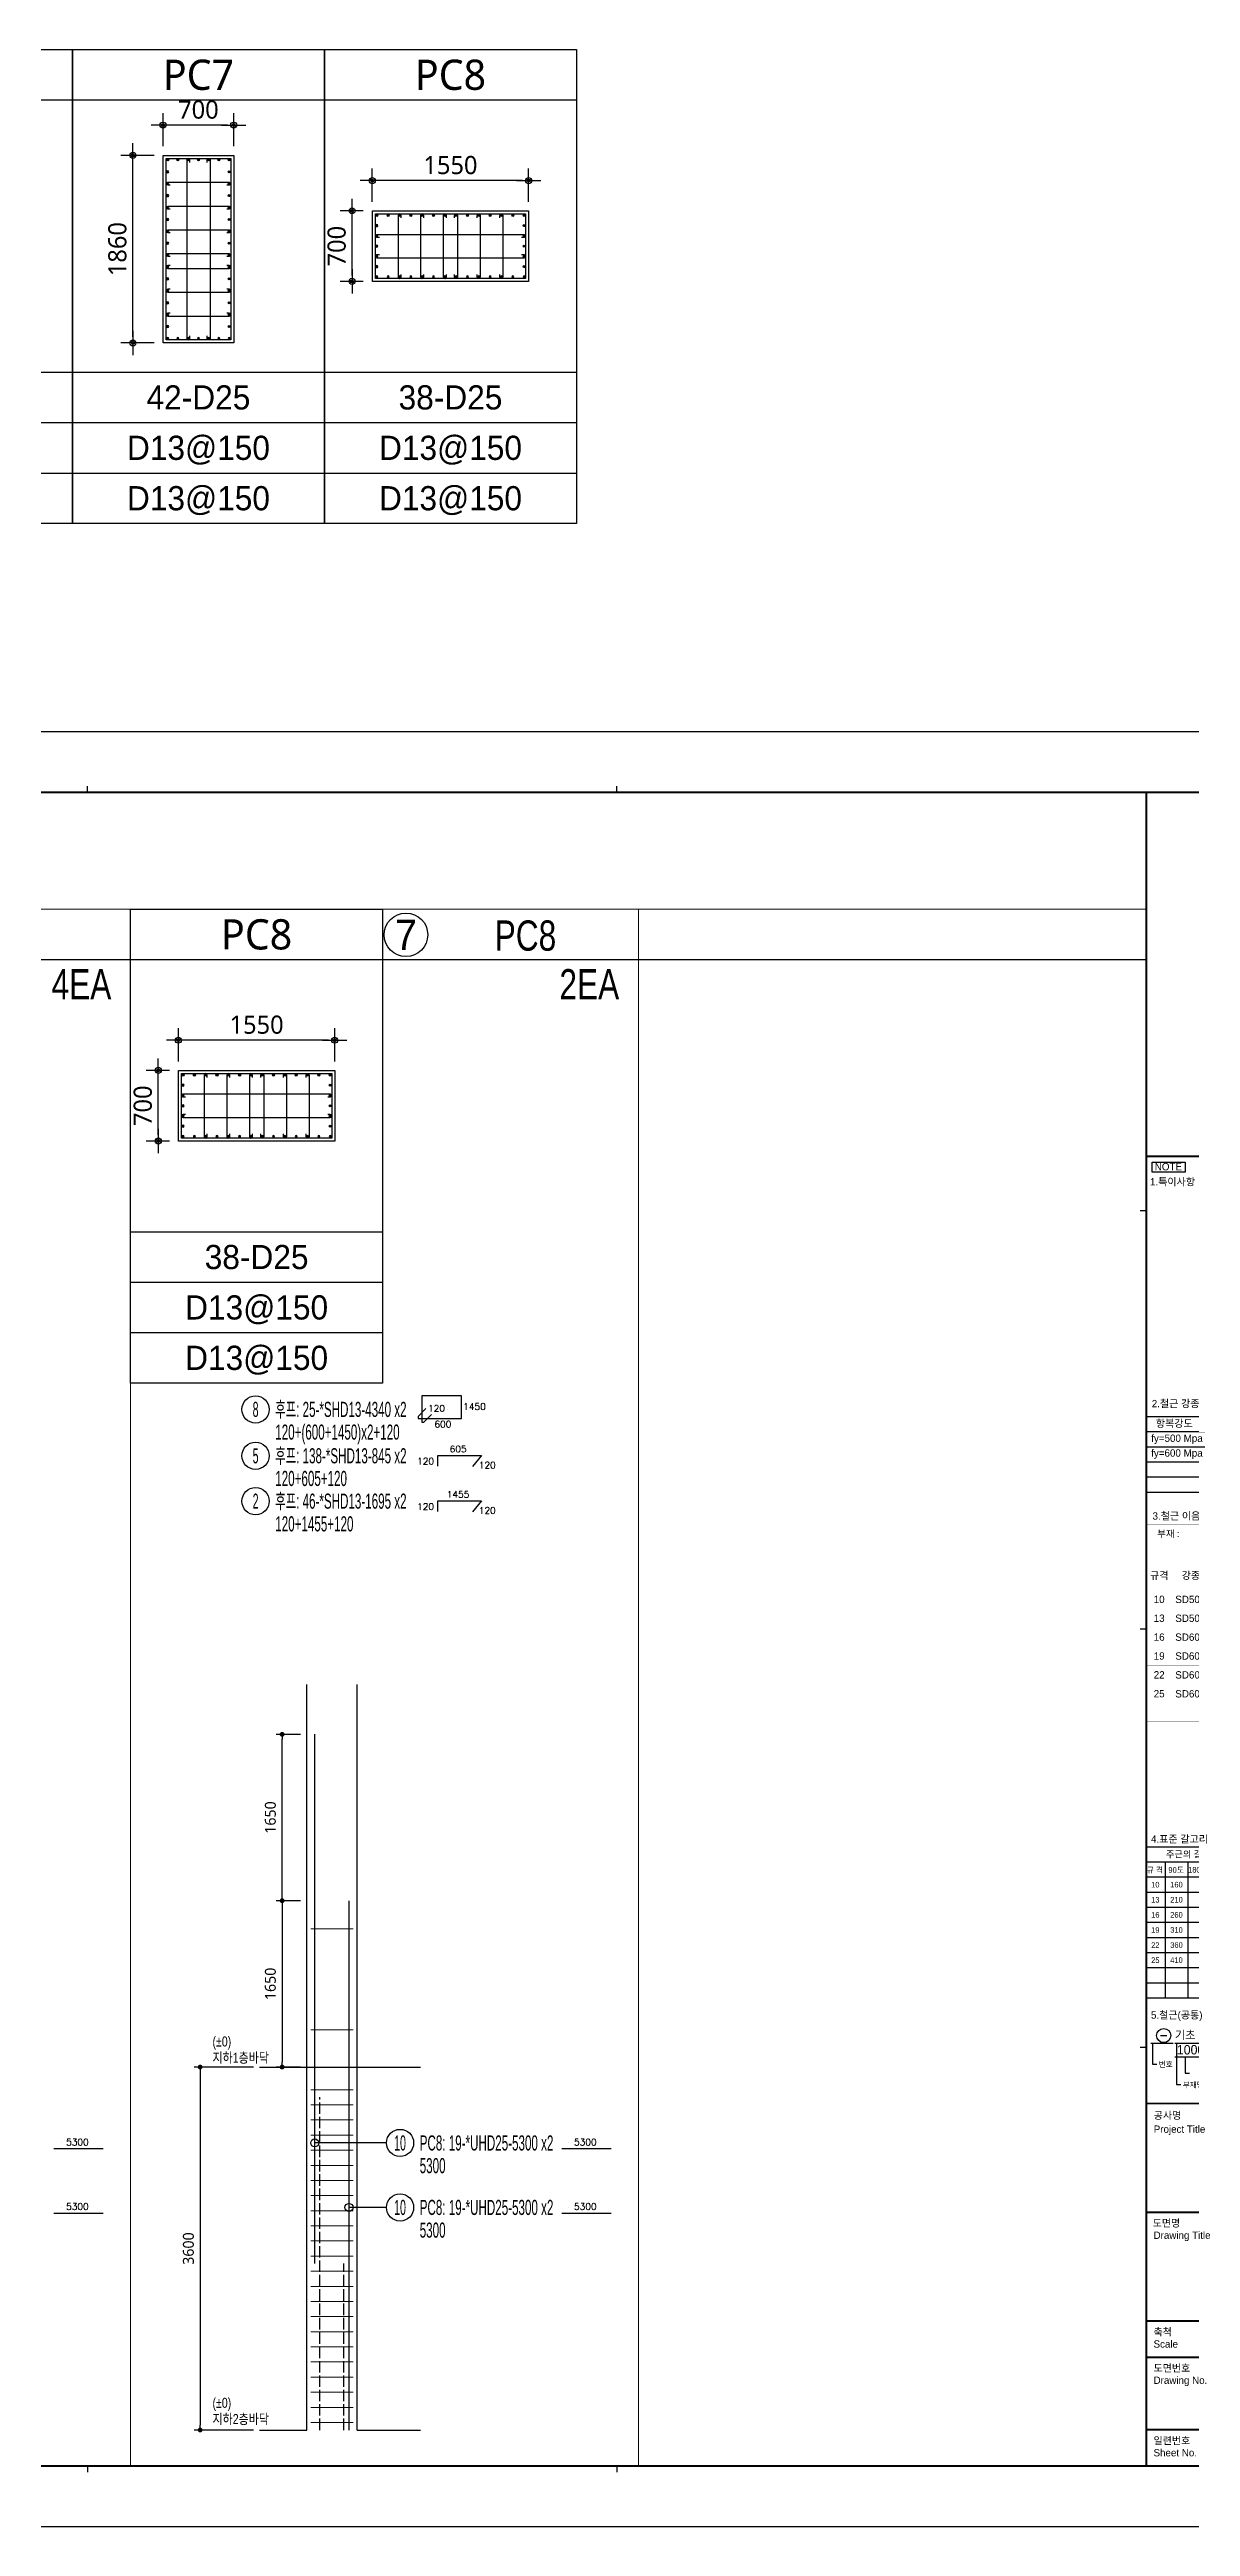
# Model space of a CAD drawing. Header units: millimetres. Extents: x 317501 to 2277231, y -321722 to 1186893.
# Drawn here: x 509246 to 520563, y -121176 to -96610 of the extents above; entities that cross this region are included whole.
import ezdxf
from ezdxf.enums import TextEntityAlignment as Align

# ---------------------------------------------------------------- set-up
doc = ezdxf.new("R2010")
doc.units = ezdxf.units.MM
doc.header["$LTSCALE"] = 57
doc.linetypes.add('HID', pattern=[2.5, 2, -0.5])
doc.layers.get('Defpoints').update_dxf_attribs({"color": 145})
for name, color, linetype in [('254', 254, 'Continuous'), ('AMAC-NO', 5, 'Continuous'), ('BAR', 2, 'Continuous'), ('BARR', 1, 'Continuous'), ('DIM', 7, 'Continuous'), ('ELE', 7, 'Continuous'), ('HOOP', 2, 'Continuous'), ('LEADER', 7, 'Continuous'), ('RP_TAG', 7, 'Continuous'), ('XDIM', 7, 'Continuous'), ('XSTRUCT', 2, 'Continuous'), ('XTAG', 7, 'Continuous')]:
    doc.layers.add(name, color=color, linetype=linetype)
for name, color, linetype, lineweight in [('Main Bar', 7, 'Continuous', 0), ('TEXT', 3, 'Continuous', 9), ('XTITLE', 22, 'Continuous', 0)]:
    doc.layers.add(name, color=color, linetype=linetype, lineweight=lineweight)
doc.styles.add('HYULL', font='Dotum.ttf')
doc.styles.add('ROMANS', font='malgun.ttf')
doc.styles.add('RPWK1', font='arial.ttf', dxfattribs={"bigfont": 'whgtxt.shx'})
doc.styles.add('RPWK2', font='romans.shx', dxfattribs={"bigfont": 'whgtxt.shx'})
doc.styles.add('XRebarSheet', font='Hmkmrhd_0.ttf')
doc.styles.add('돋음', font='Dotum.ttf')
doc.styles.add('맑은고딕', font='malgun.ttf')
doc.dimstyles.new('60(SUB-1.8)', dxfattribs={"dimscale": 60, "dimtxt": 1.8, "dimasz": 0.8, "dimexe": 1, "dimexo": 1, "dimgap": 1, "dimtad": 1, "dimdec": 0, "dimzin": 0, "dimdsep": 46, "dimtxsty": 'ROMANS', "dimblk": 'DOT', "dimcen": 1, "dimdle": 2, "dimclrd": 6, "dimclre": 6, "dimclrt": 7, "dimazin": 0, "dimtfac": 1, "dimtdec": 0, "dimtix": 1, "dimtmove": 2, "dimatfit": 3, "dimldrblk": 'DIMDOT', "dimfxl": 0, "dimtolj": 1, "dimtzin": 0, "dimarcsym": 0})
doc.dimstyles.new('DIM_40', dxfattribs={"dimscale": 40, "dimtxt": 3, "dimasz": 1, "dimexe": 2, "dimexo": 1.5, "dimgap": 1, "dimtad": 1, "dimdec": 0, "dimzin": 0, "dimdsep": 46, "dimtxsty": '맑은고딕', "dimblk1": 'DIMDOT', "dimblk2": 'DIMDOT', "dimsah": 1, "dimcen": 0.09, "dimdle": 2, "dimclrd": 7, "dimclre": 7, "dimclrt": 6, "dimadec": 0, "dimazin": 0, "dimtfac": 1, "dimtdec": 0, "dimtix": 1, "dimtmove": 2, "dimatfit": 3, "dimldrblk": 'DIMDOT', "dimfxl": 0, "dimtolj": 1, "dimtzin": 0, "dimarcsym": 0})

# ---------------------------------------------------------------- blocks, each defined once
blk = doc.blocks.new('DIMDOT')
at = {"layer": 'DIM', "linetype": 'Continuous'}
blk.add_line((-2, 0), (2, 0), dxfattribs=at)
for radius in [0.5, 0.25]:
    blk.add_circle((0, 0), radius, dxfattribs=at)
blk = doc.blocks.new('*D54')
at = {"layer": 'Defpoints', "color": 0, "transparency": 16777216}
for p in [(522043, -214380), (522343, -214380), (522343, -216240)]:
    blk.add_point(p, dxfattribs=at)
at = {"layer": 'DIM', "color": 7, "lineweight": -2, "transparency": 16777216}
for p, q in [((522253, -214380), (521923, -214380)), ((522043, -216180), (522043, -214440)), ((522253, -216240), (521923, -216240))]:
    blk.add_line(p, q, dxfattribs=at)
at = {"layer": 'DIM', "color": 7, "lineweight": -2, "transparency": 16777216, "xscale": 60, "yscale": 60, "zscale": 60}
for p, rotation in [((522043, -214380), 90), ((522043, -216240), 270)]:
    blk.add_blockref('DIMDOT', p, dxfattribs=dict(at, rotation=rotation))
at = {"layer": 'DIM', "color": 6, "transparency": 16777216, "insert": (521890, -215310), "char_height": 180, "attachment_point": 5, "rotation": 90, "style": '맑은고딕'}
blk.add_mtext('\\A1;1860', dxfattribs=at)
blk = doc.blocks.new('*D55')
at = {"layer": 'Defpoints', "color": 0, "transparency": 16777216}
for p in [(522343, -214080), (522343, -214380), (523143, -214380)]:
    blk.add_point(p, dxfattribs=at)
at = {"layer": 'DIM', "color": 7, "lineweight": -2, "transparency": 16777216}
for p, q in [((522343, -214290), (522343, -213960)), ((523143, -214290), (523143, -213960)), ((523083, -214080), (522403, -214080))]:
    blk.add_line(p, q, dxfattribs=at)
at = {"layer": 'DIM', "color": 7, "lineweight": -2, "transparency": 16777216, "xscale": 60, "yscale": 60, "zscale": 60, "rotation": 180}
blk.add_blockref('DIMDOT', (522343, -214080), dxfattribs=at)
at = {"layer": 'DIM', "color": 7, "lineweight": -2, "transparency": 16777216, "xscale": 60, "yscale": 60, "zscale": 60}
blk.add_blockref('DIMDOT', (523143, -214080), dxfattribs=at)
at = {"layer": 'DIM', "color": 6, "transparency": 16777216, "insert": (522743, -213927), "char_height": 180, "attachment_point": 5, "style": '맑은고딕'}
blk.add_mtext('\\A1;800', dxfattribs=at)
blk = doc.blocks.new('BAR')
at = {"layer": 'BARR'}
h = blk.add_hatch(color=256, dxfattribs=at)
edge = h.paths.add_edge_path()
edge.add_arc((0, 0), 15, 0, 360)
blk.add_circle((0, 0), 15, dxfattribs=at)
blk = doc.blocks.new('*D58')
at = {"layer": 'Defpoints', "color": 0, "transparency": 16777216}
for p in [(526768, -214930), (526968, -214930), (526968, -215630)]:
    blk.add_point(p, dxfattribs=at)
at = {"layer": 'DIM', "color": 7, "lineweight": -2, "transparency": 16777216}
for p, q in [((526878, -214930), (526648, -214930)), ((526768, -215570), (526768, -214990)), ((526878, -215630), (526648, -215630))]:
    blk.add_line(p, q, dxfattribs=at)
at = {"layer": 'DIM', "color": 7, "lineweight": -2, "transparency": 16777216, "xscale": 60, "yscale": 60, "zscale": 60}
for p, rotation in [((526768, -214930), 90), ((526768, -215630), 270)]:
    blk.add_blockref('DIMDOT', p, dxfattribs=dict(at, rotation=rotation))
at = {"layer": 'DIM', "color": 6, "transparency": 16777216, "insert": (526615, -215280), "char_height": 180, "attachment_point": 5, "rotation": 90, "style": '맑은고딕'}
blk.add_mtext('\\A1;700', dxfattribs=at)
blk = doc.blocks.new('*D59')
at = {"layer": 'Defpoints', "color": 0, "transparency": 16777216}
for p in [(526968, -214630), (526968, -214930), (528518, -214930)]:
    blk.add_point(p, dxfattribs=at)
at = {"layer": 'DIM', "color": 7, "lineweight": -2, "transparency": 16777216}
for p, q in [((526968, -214840), (526968, -214510)), ((528458, -214630), (527028, -214630)), ((528518, -214840), (528518, -214510))]:
    blk.add_line(p, q, dxfattribs=at)
at = {"layer": 'DIM', "color": 7, "lineweight": -2, "transparency": 16777216, "xscale": 60, "yscale": 60, "zscale": 60, "rotation": 180}
blk.add_blockref('DIMDOT', (526968, -214630), dxfattribs=at)
at = {"layer": 'DIM', "color": 7, "lineweight": -2, "transparency": 16777216, "xscale": 60, "yscale": 60, "zscale": 60}
blk.add_blockref('DIMDOT', (528518, -214630), dxfattribs=at)
at = {"layer": 'DIM', "color": 6, "transparency": 16777216, "insert": (527743, -214477), "char_height": 180, "attachment_point": 5, "style": '맑은고딕'}
blk.add_mtext('\\A1;1550', dxfattribs=at)
blk = doc.blocks.new('*D56')
at = {"layer": 'Defpoints', "color": 0, "transparency": 16777216}
for p in [(530643, -223697), (530943, -223697), (530943, -225557)]:
    blk.add_point(p, dxfattribs=at)
at = {"layer": 'DIM', "color": 7, "lineweight": -2, "transparency": 16777216}
for p, q in [((530853, -223697), (530523, -223697)), ((530643, -225497), (530643, -223757)), ((530853, -225557), (530523, -225557))]:
    blk.add_line(p, q, dxfattribs=at)
at = {"layer": 'DIM', "color": 7, "lineweight": -2, "transparency": 16777216, "xscale": 60, "yscale": 60, "zscale": 60}
for p, rotation in [((530643, -223697), 90), ((530643, -225557), 270)]:
    blk.add_blockref('DIMDOT', p, dxfattribs=dict(at, rotation=rotation))
at = {"layer": 'DIM', "color": 6, "transparency": 16777216, "insert": (530490, -224627), "char_height": 180, "attachment_point": 5, "rotation": 90, "style": '맑은고딕'}
blk.add_mtext('\\A1;1860', dxfattribs=at)
blk = doc.blocks.new('*D57')
at = {"layer": 'Defpoints', "color": 0, "transparency": 16777216}
for p in [(530943, -223397), (530943, -223697), (531643, -223697)]:
    blk.add_point(p, dxfattribs=at)
at = {"layer": 'DIM', "color": 7, "lineweight": -2, "transparency": 16777216}
for p, q in [((530943, -223607), (530943, -223277)), ((531643, -223607), (531643, -223277)), ((531583, -223397), (531003, -223397))]:
    blk.add_line(p, q, dxfattribs=at)
at = {"layer": 'DIM', "color": 7, "lineweight": -2, "transparency": 16777216, "xscale": 60, "yscale": 60, "zscale": 60, "rotation": 180}
blk.add_blockref('DIMDOT', (530943, -223397), dxfattribs=at)
at = {"layer": 'DIM', "color": 7, "lineweight": -2, "transparency": 16777216, "xscale": 60, "yscale": 60, "zscale": 60}
blk.add_blockref('DIMDOT', (531643, -223397), dxfattribs=at)
at = {"layer": 'DIM', "color": 6, "transparency": 16777216, "insert": (531293, -223244), "char_height": 180, "attachment_point": 5, "style": '맑은고딕'}
blk.add_mtext('\\A1;700', dxfattribs=at)
blk = doc.blocks.new('dhs_sheet2e')
at = {"color": 7}
for p, q in [((38004.8, 57331.7), (38004.8, 57531.5)), ((55508.9, 57331.7), (55508.9, 57531.5)), ((73013.1, 43498.2), (72813.3, 43498.2)), ((73013.1, 36694), (81003.6, 36694)), ((73013.1, 36194.6), (81003.6, 36194.6)), ((73013.1, 35695.2), (81003.6, 35695.2)), ((73013.1, 35195.8), (81003.6, 35195.8)), ((73013.1, 34696.4), (81003.6, 34696.4)), ((73013.1, 34197), (81003.6, 34197)), ((73013.1, 29664.7), (72813.3, 29664.7)), ((73013.1, 15831.2), (72813.3, 15831.2)), ((73477.6, 16230.5), (73697, 16230.5)), ((38004.8, 1997.6), (38004.8, 1797.9)), ((55508.9, 1997.6), (55508.9, 1797.9))]:
    blk.add_line(p, q, dxfattribs=at)
at = {"color": 7, "ltscale": 2}
for p, q in [((73013.1, 22471.6), (81003.6, 22471.6)), ((73013.1, 21972.2), (81003.6, 21972.2)), ((73013.1, 21472.8), (75135.6, 21472.8)), ((73637.3, 21972.2), (73637.3, 17477.6)), ((74386.4, 21972.2), (74386.4, 17477.6)), ((73013.1, 17477.6), (81003.6, 17477.6))]:
    blk.add_line(p, q, dxfattribs=at)
at = {"color": 1, "ltscale": 2}
for p, q in [((73160.8, 15979.6), (73897.2, 15979.6)), ((73217.3, 15979.6), (73217.3, 15288.3)), ((73955, 15979.6), (74769.1, 15979.6)), ((74011.5, 15979.6), (74011.5, 14611.4)), ((73217.3, 15288.3), (73361.3, 15288.3)), ((73955, 15525.5), (75020.4, 15525.5)), ((74296, 15525.5), (74296, 14991.1)), ((74296, 14991.1), (74440, 14991.1)), ((74011.5, 14611.4), (74155.5, 14611.4))]:
    blk.add_line(p, q, dxfattribs=at)
at = {"color": 30}
for p, q in [((73013.1, 6791.9), (81003.6, 6791.9)), ((73013.1, 5593.3), (81003.6, 5593.3)), ((73013.1, 3196.2), (81003.6, 3196.2))]:
    blk.add_line(p, q, dxfattribs=at)
at = {"color": 7}
for points in [[(84000, 0), (84000, 59329.4), (0, 59329.4), (0, 0)], [(73208.2, 45108.5), (74292.8, 45108.5), (74292.8, 44775), (73208.2, 44775)]]:
    blk.add_lwpolyline(points, close=True, dxfattribs=at)
at = {"color": 30, "const_width": 64.9}
blk.add_lwpolyline([(81003.6, 57331.7), (2996.4, 57331.7), (2996.4, 1997.6), (81003.6, 1997.6)], close=True, dxfattribs=at)
at = {"color": 30}
for points, const_width in [([(73013.1, 1997.6), (73013.1, 57331.7)], 64.9), ([(73013.1, 45291.6), (81003.6, 45291.6)], 64.9), ([(73013.1, 37482.7), (81003.6, 37482.7)], 1.25), ([(73013.1, 13983.4), (81003.6, 13983.4)], 64.9), ([(73013.1, 10387.6), (81003.6, 10387.6)], 64.9), ([(73013.1, 6791.9), (81003.6, 6791.9)], 64.9), ([(73013.1, 5593.3), (81003.6, 5593.3)], 64.9), ([(73013.1, 3196.2), (81003.6, 3196.2)], 64.9)]:
    blk.add_lwpolyline(points, dxfattribs=dict(at, const_width=const_width))
at = {"ltscale": 2, "const_width": 1.25}
for points in [[(73013.1, 36694), (73013.1, 34197)], [(73013.1, 33114.4), (73013.1, 32518)], [(73013.1, 31595.4), (73013.1, 23480)]]:
    blk.add_lwpolyline(points, dxfattribs=at)
at = {"color": 7, "const_width": 1.25}
for points in [[(73013.1, 33114.4), (81003.6, 33114.4)], [(73013.1, 32518), (81003.6, 32518)], [(73013.1, 31920), (81003.6, 31920)], [(73839.2, 31920), (73839.2, 23480)], [(73013.1, 30971.1), (81003.6, 30971.1)], [(73013.1, 30346.9), (81003.6, 30346.9)], [(73013.1, 29722.6), (81003.6, 29722.6)], [(73013.1, 29098.3), (81003.6, 29098.3)], [(73013.1, 28474.1), (81003.6, 28474.1)], [(73013.1, 27849.8), (81003.6, 27849.8)], [(73013.1, 27225.6), (81003.6, 27225.6)], [(73013.1, 26601.3), (81003.6, 26601.3)], [(73013.1, 25977.1), (81003.6, 25977.1)], [(73013.1, 25352.8), (81003.6, 25352.8)], [(73013.1, 24728.5), (81003.6, 24728.5)], [(73013.1, 24104.3), (81003.6, 24104.3)], [(73013.1, 23480), (81003.6, 23480)]]:
    blk.add_lwpolyline(points, dxfattribs=at)
at = {"color": 7, "linetype": 'Continuous'}
blk.add_circle((73588.4, 16228.7), 234.1, dxfattribs=at).dxf.unprotected_set("ltscale", 0)
at = {"color": 7, "style": 'XRebarSheet'}
for s, height, p in [('NOTE', 242.71, (73292, 44833.7)), ('1.특이사항', 242.71, (73135.9, 44335.3)), ('2.철근 강종', 242.71, (73193, 37000.1)), ('3.철근 이음/정착 길이', 242.711, (73219.2, 33284.8)), ('4.표준 갈고리', 242.71, (73168.2, 22602.8)), ('5.철근(공통)', 242.71, (73167, 16788))]:
    blk.add_text(s, height=height, dxfattribs=at).set_placement(p)
at = {"color": 3}
for s, height, style, p in [('항복강도', 242.71, 'XRebarSheet', (73329, 36346.4)), ('부재 :', 220, 'XRebarSheet', (73378.9, 32707.9)), ('규격', 242.71, 'XRebarSheet', (73138.4, 31320.7)), ('강종', 242.71, 'XRebarSheet', (74182, 31320.7)), ('주근의 갈고리 길이', 217.47, 'XRebarSheet', (73661.6, 22115.7)), ('규 격', 184.85, 'XRebarSheet', (73024.7, 21609.3)), ('90도', 184.85, 'XRebarSheet', (73743.9, 21612.7)), ('180도', 184.85, 'XRebarSheet', (74396.5, 21618.3)), ('기초 : 1', 271.84, 'HYULL', (73958.2, 16112.5)), ('번호', 181.22, 'XRebarSheet', (73421.4, 15184.8)), ('부재명', 181.22, 'XRebarSheet', (74215.6, 14507.8))]:
    blk.add_text(s, height=height, dxfattribs=dict(at, style=style)).set_placement(p)
at = {"color": 3, "linetype": 'Continuous', "style": 'HYULL'}
e = blk.add_text('1000', height=312.13, dxfattribs=at)
e.set_placement((74023.5, 15760.5), align=Align.MIDDLE_LEFT)
e.dxf.unprotected_set("ltscale", 0)
at = {"color": 7, "style": 'XRebarSheet'}
for s, height, p in [('공사명', 241.63, (73259, 13591.6)), ('Project Title', 241.632, (73259, 13135.1)), ('도면명', 241.63, (73225, 10028.1)), ('Drawing Title', 241.632, (73252.8, 9628.5)), ('축척', 241.63, (73252.8, 6432.3)), ('Scale', 241.63, (73252.8, 6032.8)), ('도면번호', 241.63, (73252.8, 5233.8)), ('Drawing No.', 241.632, (73252.8, 4834.2)), ('Sheet No.', 241.63, (73252.8, 2437.1)), ('일련번호', 241.63, (73252.8, 2836.6))]:
    blk.add_text(s, height=height, dxfattribs=at).set_placement(p, align=Align.MIDDLE_LEFT)
blk = doc.blocks.new('sdhdtbhse')
at = {"color": 7, "ltscale": 2}
for p, q in [((54760, -28767), (56352, -28767)), ((54760, -29142), (56352, -29142)), ((54760, -29516), (56352, -29516)), ((54760, -29891), (56352, -29891)), ((54760, -30265), (56352, -30265)), ((54760, -30640), (56352, -30640)), ((54760, -31014), (56352, -31014))]:
    blk.add_line(p, q, dxfattribs=at)
at = {"color": 255, "xscale": 0.75, "yscale": 0.75, "zscale": 0.75}
blk.add_blockref('dhs_sheet2e', (0, -44497), dxfattribs=at)
at = {"color": 3, "style": 'XRebarSheet'}
for s, p in [('fy=600 Mpa', (54880, -17971)), ('fy=500 Mpa', (54881, -17605))]:
    blk.add_text(s, height=182, dxfattribs=at).set_placement(p)
for s, height, p in [('10', 182, (55079, -21509)), ('SD500', 182, (55851, -21510)), ('13', 182, (55079, -21977)), ('SD500', 182, (55851, -21978)), ('16', 182, (55079, -22445)), ('SD600', 182, (55851, -22446)), ('22', 182, (55079, -23381)), ('19', 182, (55079, -22913)), ('SD600', 182, (55851, -22914)), ('SD600', 182, (55851, -23382)), ('25', 182, (55079, -23849)), ('SD600', 182, (55851, -23851)), ('10', 138.6, (54984, -28584)), ('160', 138.6, (55508, -28583)), ('13', 138.6, (54984, -28958)), ('16', 138.6, (54984, -29333)), ('210', 138.6, (55508, -28957)), ('260', 138.6, (55508, -29332)), ('22', 138.6, (54984, -30082)), ('19', 138.6, (54984, -29707)), ('310', 138.6, (55508, -29706)), ('360', 138.6, (55508, -30081)), ('25', 138.6, (54984, -30456)), ('410', 138.6, (55508, -30455))]:
    blk.add_text(s, height=height, dxfattribs=at).set_placement(p, align=Align.MIDDLE_CENTER)
blk = doc.blocks.new('_Dot')
at = {"color": 0, "linetype": 'ByBlock', "lineweight": -2}
blk.add_line((-0.5, 0), (-1, 0), dxfattribs=at)
at = {"color": 0, "linetype": 'ByBlock', "const_width": 0.5}
blk.add_lwpolyline([(-0.25, 0, 1), (0.25, 0, 1)], format="xyb", close=True, dxfattribs=at)
blk = doc.blocks.new('*D96')
at = {"layer": 'Defpoints', "color": 0, "linetype": 'Continuous', "transparency": 16777216}
for p in [(511330, -116620), (510740, -120220), (511330, -120220)]:
    blk.add_point(p, dxfattribs=at).dxf.unprotected_set("ltscale", 0)
at = {"layer": 'XDIM', "color": 6, "linetype": 'Continuous', "lineweight": -2, "transparency": 16777216}
for p, q in [((511270, -116620), (510680, -116620)), ((510740, -116668), (510740, -120172)), ((511270, -120220), (510680, -120220))]:
    blk.add_line(p, q, dxfattribs=at).dxf.unprotected_set("ltscale", 0)
at = {"layer": 'XDIM', "color": 6, "linetype": 'Continuous', "lineweight": -2, "transparency": 16777216, "xscale": 48, "yscale": 48, "zscale": 48}
for p, rotation in [((510740, -116620), 90), ((510740, -120220), 270)]:
    blk.add_blockref('_Dot', p, dxfattribs=dict(at, rotation=rotation)).dxf.unprotected_set("ltscale", 0)
at = {"layer": 'XDIM', "color": 7, "linetype": 'Continuous', "transparency": 16777216, "insert": (510624, -118420), "char_height": 108, "attachment_point": 5, "rotation": 90, "style": 'ROMANS'}
blk.add_mtext('\\A1;3600', dxfattribs=at).dxf.unprotected_set("ltscale", 0)
blk = doc.blocks.new('*D97')
at = {"layer": 'Defpoints', "color": 0, "linetype": 'Continuous', "transparency": 16777216}
for p in [(511797, -114970), (511553, -116620), (511797, -116620)]:
    blk.add_point(p, dxfattribs=at).dxf.unprotected_set("ltscale", 0)
at = {"layer": 'XDIM', "color": 6, "linetype": 'Continuous', "lineweight": -2, "transparency": 16777216}
for p, q in [((511737, -114970), (511493, -114970)), ((511553, -115018), (511553, -116572)), ((511737, -116620), (511493, -116620))]:
    blk.add_line(p, q, dxfattribs=at).dxf.unprotected_set("ltscale", 0)
at = {"layer": 'XDIM', "color": 6, "linetype": 'Continuous', "lineweight": -2, "transparency": 16777216, "xscale": 48, "yscale": 48, "zscale": 48}
for p, rotation in [((511553, -114970), 90), ((511553, -116620), 270)]:
    blk.add_blockref('_Dot', p, dxfattribs=dict(at, rotation=rotation)).dxf.unprotected_set("ltscale", 0)
at = {"layer": 'XDIM', "color": 7, "linetype": 'Continuous', "transparency": 16777216, "insert": (511437, -115795), "char_height": 108, "attachment_point": 5, "rotation": 90, "style": 'ROMANS'}
blk.add_mtext('\\A1;1650', dxfattribs=at).dxf.unprotected_set("ltscale", 0)
blk = doc.blocks.new('*D98')
at = {"layer": 'Defpoints', "color": 0, "linetype": 'Continuous', "transparency": 16777216}
for p in [(511553, -113320), (511797, -113320), (511797, -114970)]:
    blk.add_point(p, dxfattribs=at).dxf.unprotected_set("ltscale", 0)
at = {"layer": 'XDIM', "color": 6, "linetype": 'Continuous', "lineweight": -2, "transparency": 16777216}
for p, q in [((511737, -113320), (511493, -113320)), ((511553, -114922), (511553, -113368)), ((511737, -114970), (511493, -114970))]:
    blk.add_line(p, q, dxfattribs=at).dxf.unprotected_set("ltscale", 0)
at = {"layer": 'XDIM', "color": 6, "linetype": 'Continuous', "lineweight": -2, "transparency": 16777216, "xscale": 48, "yscale": 48, "zscale": 48}
for p, rotation in [((511553, -113320), 90), ((511553, -114970), 270)]:
    blk.add_blockref('_Dot', p, dxfattribs=dict(at, rotation=rotation)).dxf.unprotected_set("ltscale", 0)
at = {"layer": 'XDIM', "color": 7, "linetype": 'Continuous', "transparency": 16777216, "insert": (511437, -114145), "char_height": 108, "attachment_point": 5, "rotation": 90, "style": 'ROMANS'}
blk.add_mtext('\\A1;1650', dxfattribs=at).dxf.unprotected_set("ltscale", 0)
blk = doc.blocks.new('*U1640', base_point=(512588.9279, -118012.0521))
at = {"layer": 'RP_TAG', "color": 0, "linetype": 'Continuous', "ltscale": 100}
blk.add_circle((512722.9279, -118012.0521), 135, dxfattribs=at)
at = {"layer": 'RP_TAG', "color": 0, "linetype": 'Continuous', "ltscale": 100, "style": 'RPWK1', "width": 0.5}
blk.add_text('10', height=150, dxfattribs=at).set_placement((512722.9279, -118012.0521), align=Align.MIDDLE_CENTER)
at = {"layer": 'RP_TAG', "color": 0, "linetype": 'Continuous', "ltscale": 100, "style": 'RPWK1', "width": 0.55}
for s, p in [('5300', (512917.9279, -118237.0521)), ('PC8: 19-*UHD25-5300 x2', (512917.9279, -118012.0521))]:
    blk.add_text(s, height=150, dxfattribs=at).set_placement(p, align=Align.MIDDLE_LEFT)
blk = doc.blocks.new('*U1641', base_point=(512588.9279, -117372.6036))
at = {"layer": 'RP_TAG', "color": 0, "linetype": 'Continuous', "ltscale": 100}
blk.add_circle((512722.9279, -117372.6036), 135, dxfattribs=at)
at = {"layer": 'RP_TAG', "color": 0, "linetype": 'Continuous', "ltscale": 100, "style": 'RPWK1', "width": 0.5}
blk.add_text('10', height=150, dxfattribs=at).set_placement((512722.9279, -117372.6036), align=Align.MIDDLE_CENTER)
at = {"layer": 'RP_TAG', "color": 0, "linetype": 'Continuous', "ltscale": 100, "style": 'RPWK1', "width": 0.55}
for s, p in [('PC8: 19-*UHD25-5300 x2', (512917.9279, -117372.6036)), ('5300', (512917.9279, -117597.6036))]:
    blk.add_text(s, height=150, dxfattribs=at).set_placement(p, align=Align.MIDDLE_LEFT)
blk = doc.blocks.new('*U1660', base_point=(511156.2061, -110557.2137))
at = {"layer": 'RP_TAG', "color": 0, "linetype": 'Continuous', "ltscale": 100}
blk.add_circle((511290.2061, -110557.2137), 135, dxfattribs=at)
at = {"layer": 'RP_TAG', "color": 0, "linetype": 'Continuous', "ltscale": 100, "style": 'RPWK1', "width": 0.5}
blk.add_text('5', height=150, dxfattribs=at).set_placement((511290.2061, -110557.2137), align=Align.MIDDLE_CENTER)
at = {"layer": 'RP_TAG', "color": 0, "linetype": 'Continuous', "ltscale": 100, "style": 'RPWK1', "width": 0.55}
for s, p in [('후프: 138-*SHD13-845 x2', (511485.2061, -110557.2137)), ('120+605+120', (511485.2061, -110782.2137))]:
    blk.add_text(s, height=150, dxfattribs=at).set_placement(p, align=Align.MIDDLE_LEFT)
blk = doc.blocks.new('*U1661', base_point=(511156.2061, -110097.2137))
at = {"layer": 'RP_TAG', "color": 0, "linetype": 'Continuous', "ltscale": 100}
blk.add_circle((511290.2061, -110097.2137), 135, dxfattribs=at)
at = {"layer": 'RP_TAG', "color": 0, "linetype": 'Continuous', "ltscale": 100, "style": 'RPWK1', "width": 0.5}
blk.add_text('8', height=150, dxfattribs=at).set_placement((511290.2061, -110097.2137), align=Align.MIDDLE_CENTER)
at = {"layer": 'RP_TAG', "color": 0, "linetype": 'Continuous', "ltscale": 100, "style": 'RPWK1', "width": 0.55}
for s, p in [('후프: 25-*SHD13-4340 x2', (511485.2061, -110097.2137)), ('120+(600+1450)x2+120', (511485.2061, -110322.2137))]:
    blk.add_text(s, height=150, dxfattribs=at).set_placement(p, align=Align.MIDDLE_LEFT)
blk = doc.blocks.new('*U1662', base_point=(511156.2061, -111007.2137))
at = {"layer": 'RP_TAG', "color": 0, "linetype": 'Continuous', "ltscale": 100}
blk.add_circle((511290.2061, -111007.2137), 135, dxfattribs=at)
at = {"layer": 'RP_TAG', "color": 0, "linetype": 'Continuous', "ltscale": 100, "style": 'RPWK1', "width": 0.5}
blk.add_text('2', height=150, dxfattribs=at).set_placement((511290.2061, -111007.2137), align=Align.MIDDLE_CENTER)
at = {"layer": 'RP_TAG', "color": 0, "linetype": 'Continuous', "ltscale": 100, "style": 'RPWK1', "width": 0.55}
for s, p in [('후프: 46-*SHD13-1695 x2', (511485.2061, -111007.2137)), ('120+1455+120', (511485.2061, -111232.2137))]:
    blk.add_text(s, height=150, dxfattribs=at).set_placement(p, align=Align.MIDDLE_LEFT)
blk = doc.blocks.new('PC6')
at = {"layer": 'BAR'}
blk.add_lwpolyline([(1620, 1820), (880, 1820), (880, 3620), (1620, 3620)], close=True, dxfattribs=at)
at = {"layer": 'ELE'}
blk.add_lwpolyline([(850, 1790), (850, 3650), (1650, 3650), (1650, 1790)], close=True, dxfattribs=at)
at = {"layer": 'HOOP'}
for points in [[(920, 3421.4), (895, 3421.4, -1), (895, 3451.4), (1605, 3451.4, -1), (1605, 3421.4), (1580, 3421.4)], [(1087.5, 3580), (1087.5, 3605, 1), (1057.5, 3605), (1057.5, 1835, 1), (1087.5, 1835), (1087.5, 1860)], [(1265, 3580), (1265, 3605, 1), (1235, 3605), (1235, 1835, 1), (1265, 1835), (1265, 1860)], [(1412.5, 3580), (1412.5, 3605, -1), (1442.5, 3605), (1442.5, 1835, -1), (1412.5, 1835), (1412.5, 1860)], [(920, 3252.9), (895, 3252.9, -1), (895, 3282.9), (1605, 3282.9, -1), (1605, 3252.9), (1580, 3252.9)], [(920, 3084.3), (895, 3084.3, -1), (895, 3114.3), (1605, 3114.3, -1), (1605, 3084.3), (1580, 3084.3)], [(920, 2915.7), (895, 2915.7, -1), (895, 2945.7), (1605, 2945.7, -1), (1605, 2915.7), (1580, 2915.7)], [(920, 2747.1), (895, 2747.1, -1), (895, 2777.1), (1605, 2777.1, -1), (1605, 2747.1), (1580, 2747.1)], [(920, 2692.9), (895, 2692.9, 1), (895, 2662.9), (1605, 2662.9, 1), (1605, 2692.9), (1580, 2692.9)], [(920, 2524.3), (895, 2524.3, 1), (895, 2494.3), (1605, 2494.3, 1), (1605, 2524.3), (1580, 2524.3)], [(920, 2355.7), (895, 2355.7, 1), (895, 2325.7), (1605, 2325.7, 1), (1605, 2355.7), (1580, 2355.7)], [(920, 2187.1), (895, 2187.1, 1), (895, 2157.1), (1605, 2157.1, 1), (1605, 2187.1), (1580, 2187.1)], [(920, 2018.6), (895, 2018.6, 1), (895, 1988.6), (1605, 1988.6, 1), (1605, 2018.6), (1580, 2018.6)]]:
    blk.add_lwpolyline(points, format="xyb", dxfattribs=at)
at = {"layer": 'LEADER'}
for p, q in [((0, 4200), (2500, 4200)), ((0, 1500), (2500, 1500)), ((0, 1000), (2500, 1000)), ((0, 500), (2500, 500))]:
    blk.add_line(p, q, dxfattribs=at)
blk.add_lwpolyline([(2500, 4700), (2500, 0), (0, 0), (0, 4700), (2500, 4700)], dxfattribs=at)
at = {"layer": 'BAR', "xscale": 0.6666666666666666, "yscale": 0.6666666666666666, "zscale": 0.6666666666666666, "rotation": 180}
for p in [(895, 3605), (983.7, 3605), (1072.5, 3605), (1161.2, 3605), (1250, 3605), (1338.8, 3605), (1427.5, 3605), (1516.3, 3605), (1605, 3605)]:
    blk.add_blockref('BAR', p, dxfattribs=at)
at = {"layer": 'BAR', "yscale": 0.6666666666666666, "zscale": 0.6666666666666666}
for p, xscale in [((895, 3520.7), -0.6666666666666666), ((895, 3436.4), -0.6666666666666666), ((1605, 3520.7), 0.6666666666666666), ((1605, 3436.4), 0.6666666666666666), ((895, 3352.1), -0.6666666666666666), ((895, 3267.9), -0.6666666666666666), ((1605, 3352.1), 0.6666666666666666), ((1605, 3267.9), 0.6666666666666666), ((895, 3183.6), -0.6666666666666666), ((895, 3099.3), -0.6666666666666666), ((895, 3015), -0.6666666666666666), ((1605, 3183.6), 0.6666666666666666), ((1605, 3099.3), 0.6666666666666666), ((1605, 3015), 0.6666666666666666), ((895, 2930.7), -0.6666666666666666), ((895, 2846.4), -0.6666666666666666), ((895, 2762.1), -0.6666666666666666), ((1605, 2930.7), 0.6666666666666666), ((1605, 2846.4), 0.6666666666666666), ((1605, 2762.1), 0.6666666666666666), ((895, 2677.9), -0.6666666666666666), ((895, 2593.6), -0.6666666666666666), ((895, 2509.3), -0.6666666666666666), ((1605, 2677.9), 0.6666666666666666), ((1605, 2593.6), 0.6666666666666666), ((1605, 2509.3), 0.6666666666666666), ((895, 2425), -0.6666666666666666), ((895, 2340.7), -0.6666666666666666), ((895, 2256.4), -0.6666666666666666), ((1605, 2425), 0.6666666666666666), ((1605, 2340.7), 0.6666666666666666), ((1605, 2256.4), 0.6666666666666666), ((895, 2172.1), -0.6666666666666666), ((895, 2087.9), -0.6666666666666666), ((895, 2003.6), -0.6666666666666666), ((1605, 2172.1), 0.6666666666666666), ((1605, 2087.9), 0.6666666666666666), ((1605, 2003.6), 0.6666666666666666), ((895, 1919.3), -0.6666666666666666), ((895, 1835), -0.6666666666666666), ((983.7, 1835), -0.6666666666666666), ((1072.5, 1835), -0.6666666666666666), ((1161.2, 1835), -0.6666666666666666), ((1250, 1835), -0.6666666666666666), ((1338.8, 1835), -0.6666666666666666), ((1427.5, 1835), -0.6666666666666666), ((1516.3, 1835), -0.6666666666666666), ((1605, 1919.3), 0.6666666666666666), ((1605, 1835), -0.6666666666666666)]:
    blk.add_blockref('BAR', p, dxfattribs=dict(at, xscale=xscale))
at = {"layer": 'TEXT'}
for s, height, style, p in [('PC6', 300, '맑은고딕', (1250, 4450)), ('58-D25', 240, '돋음', (1250, 1250)), ('D13@150', 240, '돋음', (1250, 750)), ('D13@150', 240, '돋음', (1250, 250))]:
    blk.add_text(s, height=height, dxfattribs=dict(at, style=style)).set_placement(p, align=Align.MIDDLE_CENTER)
at = {"layer": 'DIM'}
dim = blk.add_linear_dim(base=(850, 3950), p1=(1650, 3650), p2=(850, 3650), dimstyle='DIM_40', override={"dimscale": 60}, dxfattribs=at)
dim.commit()
dim.dimension.update_dxf_attribs({"geometry": '*D55', "text_midpoint": (1250, 4103), "insert": (-521493.5, 218030.2)})
dim = blk.add_linear_dim(base=(550, 3650), p1=(850, 1790), p2=(850, 3650), angle=270, dimstyle='DIM_40', override={"dimscale": 60}, dxfattribs=at)
dim.commit()
dim.dimension.update_dxf_attribs({"geometry": '*D54', "text_midpoint": (396.5, 2720), "insert": (-521493.5, 218030.2)})
blk = doc.blocks.new('PC8')
at = {"layer": 'BAR'}
blk.add_lwpolyline([(1995, 2430), (505, 2430), (505, 3070), (1995, 3070)], close=True, dxfattribs=at)
at = {"layer": 'ELE'}
blk.add_lwpolyline([(475, 2400), (475, 3100), (2025, 3100), (2025, 2400)], close=True, dxfattribs=at)
at = {"layer": 'HOOP'}
for points in [[(759.6, 3030), (759.6, 3055, 1), (729.6, 3055), (729.6, 2445, 1), (759.6, 2445), (759.6, 2470)], [(984.2, 3030), (984.2, 3055, 1), (954.2, 3055), (954.2, 2445, 1), (984.2, 2445), (984.2, 2470)], [(1208.8, 3030), (1208.8, 3055, 1), (1178.8, 3055), (1178.8, 2445, 1), (1208.8, 2445), (1208.8, 2470)], [(1291.2, 3030), (1291.2, 3055, -1), (1321.2, 3055), (1321.2, 2445, -1), (1291.2, 2445), (1291.2, 2470)], [(1515.8, 3030), (1515.8, 3055, -1), (1545.8, 3055), (1545.8, 2445, -1), (1515.8, 2445), (1515.8, 2470)], [(1740.4, 3030), (1740.4, 3055, -1), (1770.4, 3055), (1770.4, 2445, -1), (1740.4, 2445), (1740.4, 2470)], [(545, 2836.7), (520, 2836.7, -1), (520, 2866.7), (1980, 2866.7, -1), (1980, 2836.7), (1955, 2836.7)], [(545, 2663.3), (520, 2663.3, 1), (520, 2633.3), (1980, 2633.3, 1), (1980, 2663.3), (1955, 2663.3)]]:
    blk.add_lwpolyline(points, format="xyb", dxfattribs=at)
at = {"layer": 'LEADER'}
for p, q in [((0, 4200), (2500, 4200)), ((0, 1500), (2500, 1500)), ((0, 1000), (2500, 1000)), ((0, 500), (2500, 500))]:
    blk.add_line(p, q, dxfattribs=at)
blk.add_lwpolyline([(2500, 4700), (2500, 0), (0, 0), (0, 4700), (2500, 4700)], dxfattribs=at)
at = {"layer": 'BAR', "xscale": 0.6666666666666666, "yscale": 0.6666666666666666, "zscale": 0.6666666666666666, "rotation": 180}
for p in [(520, 3055), (632.3, 3055), (744.6, 3055), (856.9, 3055), (969.2, 3055), (1081.5, 3055), (1193.8, 3055), (1306.2, 3055), (1418.5, 3055), (1530.8, 3055), (1643.1, 3055), (1755.4, 3055), (1867.7, 3055), (1980, 3055)]:
    blk.add_blockref('BAR', p, dxfattribs=at)
at = {"layer": 'BAR', "yscale": 0.6666666666666666, "zscale": 0.6666666666666666}
for p, xscale in [((520, 2953.3), -0.6666666666666666), ((1980, 2953.3), 0.6666666666666666), ((520, 2851.7), -0.6666666666666666), ((520, 2750), -0.6666666666666666), ((1980, 2851.7), 0.6666666666666666), ((1980, 2750), 0.6666666666666666), ((520, 2648.3), -0.6666666666666666), ((520, 2546.7), -0.6666666666666666), ((1980, 2648.3), 0.6666666666666666), ((1980, 2546.7), 0.6666666666666666), ((520, 2445), -0.6666666666666666), ((632.3, 2445), -0.6666666666666666), ((744.6, 2445), -0.6666666666666666), ((856.9, 2445), -0.6666666666666666), ((969.2, 2445), -0.6666666666666666), ((1081.5, 2445), -0.6666666666666666), ((1193.8, 2445), -0.6666666666666666), ((1306.2, 2445), -0.6666666666666666), ((1418.5, 2445), -0.6666666666666666), ((1530.8, 2445), -0.6666666666666666), ((1643.1, 2445), -0.6666666666666666), ((1755.4, 2445), -0.6666666666666666), ((1867.7, 2445), -0.6666666666666666), ((1980, 2445), -0.6666666666666666)]:
    blk.add_blockref('BAR', p, dxfattribs=dict(at, xscale=xscale))
at = {"layer": 'TEXT'}
for s, height, style, p in [('PC8', 300, '맑은고딕', (1250, 4450)), ('38-D25', 240, '돋음', (1250, 1250)), ('D13@150', 240, '돋음', (1250, 750)), ('D13@150', 240, '돋음', (1250, 250))]:
    blk.add_text(s, height=height, dxfattribs=dict(at, style=style)).set_placement(p, align=Align.MIDDLE_CENTER)
at = {"layer": 'DIM'}
dim = blk.add_linear_dim(base=(475, 3400), p1=(2025, 3100), p2=(475, 3100), dimstyle='DIM_40', override={"dimscale": 60}, dxfattribs=at)
dim.commit()
dim.dimension.update_dxf_attribs({"geometry": '*D59', "text_midpoint": (1250, 3553.5), "insert": (-526493.5, 218030.2)})
dim = blk.add_linear_dim(base=(275, 3100), p1=(475, 2400), p2=(475, 3100), angle=270, dimstyle='DIM_40', override={"dimscale": 60}, dxfattribs=at)
dim.commit()
dim.dimension.update_dxf_attribs({"geometry": '*D58', "text_midpoint": (122, 2750), "insert": (-526493.5, 218030.2)})
blk = doc.blocks.new('PC7')
at = {"layer": 'BAR'}
blk.add_lwpolyline([(1570, 1820), (930, 1820), (930, 3620), (1570, 3620)], close=True, dxfattribs=at)
at = {"layer": 'ELE'}
blk.add_lwpolyline([(900, 1790), (900, 3650), (1600, 3650), (1600, 1790)], close=True, dxfattribs=at)
at = {"layer": 'HOOP'}
for points in [[(1163.3, 3580), (1163.3, 3605, 1), (1133.3, 3605), (1133.3, 1835, 1), (1163.3, 1835), (1163.3, 1860)], [(1336.7, 3580), (1336.7, 3605, -1), (1366.7, 3605), (1366.7, 1835, -1), (1336.7, 1835), (1336.7, 1860)], [(970, 3354), (945, 3354, -1), (945, 3384), (1555, 3384, -1), (1555, 3354), (1530, 3354)], [(970, 3118), (945, 3118, -1), (945, 3148), (1555, 3148, -1), (1555, 3118), (1530, 3118)], [(970, 2882), (945, 2882, -1), (945, 2912), (1555, 2912, -1), (1555, 2882), (1530, 2882)], [(970, 2646), (945, 2646, -1), (945, 2676), (1555, 2676, -1), (1555, 2646), (1530, 2646)], [(970, 2558), (945, 2558, 1), (945, 2528), (1555, 2528, 1), (1555, 2558), (1530, 2558)], [(970, 2322), (945, 2322, 1), (945, 2292), (1555, 2292, 1), (1555, 2322), (1530, 2322)], [(970, 2086), (945, 2086, 1), (945, 2056), (1555, 2056, 1), (1555, 2086), (1530, 2086)]]:
    blk.add_lwpolyline(points, format="xyb", dxfattribs=at)
at = {"layer": 'LEADER'}
for p, q in [((0, 4200), (2500, 4200)), ((0, 1500), (2500, 1500)), ((0, 1000), (2500, 1000)), ((0, 500), (2500, 500))]:
    blk.add_line(p, q, dxfattribs=at)
blk.add_lwpolyline([(2500, 4700), (2500, 0), (0, 0), (0, 4700), (2500, 4700)], dxfattribs=at)
at = {"layer": 'BAR', "xscale": 0.6666666666666666, "yscale": 0.6666666666666666, "zscale": 0.6666666666666666, "rotation": 180}
for p in [(945, 3605), (1046.7, 3605), (1148.3, 3605), (1250, 3605), (1351.7, 3605), (1453.3, 3605), (1555, 3605)]:
    blk.add_blockref('BAR', p, dxfattribs=at)
at = {"layer": 'BAR', "yscale": 0.6666666666666666, "zscale": 0.6666666666666666}
for p, xscale in [((945, 3487), -0.6666666666666666), ((1555, 3487), 0.6666666666666666), ((945, 3369), -0.6666666666666666), ((945, 3251), -0.6666666666666666), ((1555, 3369), 0.6666666666666666), ((1555, 3251), 0.6666666666666666), ((945, 3133), -0.6666666666666666), ((945, 3015), -0.6666666666666666), ((1555, 3133), 0.6666666666666666), ((1555, 3015), 0.6666666666666666), ((945, 2897), -0.6666666666666666), ((945, 2779), -0.6666666666666666), ((1555, 2897), 0.6666666666666666), ((1555, 2779), 0.6666666666666666), ((945, 2661), -0.6666666666666666), ((945, 2543), -0.6666666666666666), ((1555, 2661), 0.6666666666666666), ((1555, 2543), 0.6666666666666666), ((945, 2425), -0.6666666666666666), ((945, 2307), -0.6666666666666666), ((1555, 2425), 0.6666666666666666), ((1555, 2307), 0.6666666666666666), ((945, 2189), -0.6666666666666666), ((945, 2071), -0.6666666666666666), ((1555, 2189), 0.6666666666666666), ((1555, 2071), 0.6666666666666666), ((945, 1953), -0.6666666666666666), ((945, 1835), -0.6666666666666666), ((1046.7, 1835), -0.6666666666666666), ((1148.3, 1835), -0.6666666666666666), ((1250, 1835), -0.6666666666666666), ((1351.7, 1835), -0.6666666666666666), ((1453.3, 1835), -0.6666666666666666), ((1555, 1953), 0.6666666666666666), ((1555, 1835), -0.6666666666666666)]:
    blk.add_blockref('BAR', p, dxfattribs=dict(at, xscale=xscale))
at = {"layer": 'TEXT'}
for s, height, style, p in [('PC7', 300, '맑은고딕', (1250, 4450)), ('42-D25', 240, '돋음', (1250, 1250)), ('D13@150', 240, '돋음', (1250, 750)), ('D13@150', 240, '돋음', (1250, 250))]:
    blk.add_text(s, height=height, dxfattribs=dict(at, style=style)).set_placement(p, align=Align.MIDDLE_CENTER)
at = {"layer": 'DIM'}
dim = blk.add_linear_dim(base=(900, 3950), p1=(1600, 3650), p2=(900, 3650), dimstyle='DIM_40', override={"dimscale": 60}, dxfattribs=at)
dim.commit()
dim.dimension.update_dxf_attribs({"geometry": '*D57', "text_midpoint": (1250, 4103), "insert": (-530043.4, 227347.4)})
dim = blk.add_linear_dim(base=(600, 3650), p1=(900, 1790), p2=(900, 3650), angle=270, dimstyle='DIM_40', override={"dimscale": 60}, dxfattribs=at)
dim.commit()
dim.dimension.update_dxf_attribs({"geometry": '*D56', "text_midpoint": (446.5, 2720), "insert": (-530043.4, 227347.4)})

msp = doc.modelspace()

# ---------------------------------------------------------------- linework, layer by layer
at = {"layer": '254', "color": 4, "linetype": 'Continuous'}
for p, q in [((512587.9, -117372.6), (511876.8, -117372.6)), ((512587.9, -118012.1), (512216.8, -118012.1))]:
    msp.add_line(p, q, dxfattribs=at)
for centre in [(511876.8, -117372.6), (512216.8, -118012.1)]:
    msp.add_circle(centre, 40, dxfattribs=at)
at = {"layer": 'AMAC-NO', "color": 2}
msp.add_circle((512781.5, -105390.3), 216, dxfattribs=at)
at = {"layer": 'BAR', "color": 3}
for points in [[(511876.8, -118569.9), (511876.8, -113319.9)], [(512216.8, -120219.9), (512216.8, -114969.9)]]:
    msp.add_lwpolyline(points, dxfattribs=at)
at = {"layer": 'BAR', "color": 8, "linetype": 'HID'}
for points in [[(511926.8, -120219.9), (511926.8, -116919.9)], [(512166.8, -120219.9), (512166.8, -118569.9)]]:
    msp.add_lwpolyline(points, dxfattribs=at)
at = {"layer": 'Main Bar', "color": 30, "linetype": 'Continuous'}
for p, q in [((511836.8, -115250.1), (512256.8, -115250.1)), ((511836.8, -116250.1), (512256.8, -116250.1)), ((511836.8, -116844.9), (512256.8, -116844.9)), ((511836.8, -116994.9), (512256.8, -116994.9)), ((511836.8, -117144.9), (512256.8, -117144.9)), ((511836.8, -117294.9), (512256.8, -117294.9)), ((511836.8, -117444.9), (512256.8, -117444.9)), ((511836.8, -117594.9), (512256.8, -117594.9)), ((511836.8, -117744.9), (512256.8, -117744.9)), ((511836.8, -117894.9), (512256.8, -117894.9)), ((511836.8, -118044.9), (512256.8, -118044.9)), ((511836.8, -118194.9), (512256.8, -118194.9)), ((511836.8, -118344.9), (512256.8, -118344.9)), ((511836.8, -118494.9), (512256.8, -118494.9)), ((511836.8, -118644.9), (512256.8, -118644.9)), ((511836.8, -118794.9), (512256.8, -118794.9)), ((511836.8, -118944.9), (512256.8, -118944.9)), ((511836.8, -119094.9), (512256.8, -119094.9)), ((511836.8, -119244.9), (512256.8, -119244.9)), ((511836.8, -119394.9), (512256.8, -119394.9)), ((511836.8, -119544.9), (512256.8, -119544.9)), ((511836.8, -119694.9), (512256.8, -119694.9)), ((511836.8, -119844.9), (512256.8, -119844.9)), ((511836.8, -119994.9), (512256.8, -119994.9)), ((511836.8, -120144.9), (512256.8, -120144.9))]:
    msp.add_line(p, q, dxfattribs=at).dxf.unprotected_set("ltscale", 0)
at = {"layer": 'RP_TAG', "color": 250, "linetype": 'Continuous', "ltscale": 100}
for p, q in [((513193.6, -110097.2), (513193.7, -110097.2)), ((513193.6, -110557.2), (513193.7, -110557.2)), ((513193.6, -111007.2), (513193.7, -111007.2)), ((509360.2, -117372.6), (509360.3, -117372.6)), ((514397, -117372.6), (514397, -117372.6)), ((509360.2, -118012.1), (509360.3, -118012.1)), ((514397, -118012.1), (514397, -118012.1))]:
    msp.add_line(p, q, dxfattribs=at)
at = {"layer": 'RP_TAG', "color": 1, "linetype": 'Continuous', "ltscale": 100}
for points in [[(512979.3, -110088.3), (512902.6, -110168.2), (512902.6, -110188.6), (513333.7, -110188.6), (513333.7, -109962.8), (512937.7, -109962.8), (512937.7, -110224.2), (512960.2, -110224.2), (513034.8, -110146.4)], [(513099.3, -110660.5), (513099.3, -110554.5), (513530.1, -110554.5), (513442.1, -110664.2)], [(513099.3, -111110.5), (513099.3, -111004.5), (513530.1, -111004.5), (513442.1, -111114.2)], [(509289.7, -117429.3), (509778.6, -117429.3)], [(514326.5, -117429.3), (514815.4, -117429.3)], [(509289.7, -118068.8), (509778.6, -118068.8)], [(514326.5, -118068.8), (514815.4, -118068.8)]]:
    msp.add_lwpolyline(points, dxfattribs=at)
at = {"layer": 'XSTRUCT', "color": 5, "linetype": 'Continuous'}
for p, q in [((511796.8, -120219.9), (511796.8, -112826)), ((512296.8, -120219.9), (512296.8, -112826)), ((511329.7, -116619.9), (512926.4, -116619.9)), ((511329.7, -120219.9), (511796.8, -120219.9)), ((512296.8, -120219.9), (512926.4, -120219.9))]:
    msp.add_line(p, q, dxfattribs=at).dxf.unprotected_set("ltscale", 0)
at = {"layer": 'XTAG', "color": 4}
msp.add_lwpolyline([(499975.7, -105635.8), (520124.9, -105635.8)], dxfattribs=at)
at = {"layer": 'XTITLE', "color": 3, "ltscale": 2}
msp.add_line((499119.9, -105135.8), (520124.9, -105135.8), dxfattribs=at)
for points in [[(510050.3, -105135.8), (510050.3, -120577)], [(515087.6, -105135.8), (515087.6, -120577)]]:
    msp.add_lwpolyline(points, dxfattribs=at)

# ---------------------------------------------------------------- block references
at = {"layer": 'RP_TAG', "color": 11, "linetype": 'Continuous', "ltscale": 1.86612e-317}
for name, p in [('*U1661', (511156.2, -110097.2)), ('*U1660', (511156.2, -110557.2)), ('*U1662', (511156.2, -111007.2))]:
    msp.add_blockref(name, p, dxfattribs=at)
at = {"layer": 'RP_TAG', "color": 135, "linetype": 'Continuous', "ltscale": 1.86612e-317}
for name, p in [('*U1641', (512588.9, -117372.6)), ('*U1640', (512588.9, -118012.1))]:
    msp.add_blockref(name, p, dxfattribs=at)
at = {"layer": 'XDIM', "color": 4, "xscale": 0.3999999986033871, "yscale": 0.3999999986033871, "zscale": 0.3999999986033871}
msp.add_blockref('sdhdtbhse', (498220.9, -103377.5), dxfattribs=at)
at = {"layer": 'XTAG', "color": 4}
for name, p in [('PC6', (506973.2, -101310.2)), ('PC7', (509473.2, -101310.2)), ('PC8', (511973.2, -101310.2)), ('PC8', (510050.3, -109835.8))]:
    msp.add_blockref(name, p, dxfattribs=at)

# ---------------------------------------------------------------- texts
at = {"layer": 'AMAC-NO', "color": 2, "style": '돋음'}
msp.add_text('7', height=300, dxfattribs=at).set_placement((512781.5, -105390.3), align=Align.MIDDLE_CENTER)
at = {"layer": 'AMAC-NO', "color": 2, "style": '돋음', "width": 0.8}
for s, p in [('PC8', (513966.9, -105397.8)), ('4EA', (509562.8, -105880.9)), ('2EA', (514600.1, -105880.9))]:
    msp.add_text(s, height=300, dxfattribs=at).set_placement(p, align=Align.MIDDLE_CENTER)
for s, p in [('(%%P0)', (510862.8, -116416.3)), ('지하1층바닥', (510862.8, -116576.9)), ('지하2층바닥', (510862.8, -120160.6)), ('(%%P0)', (510862.8, -120000))]:
    msp.add_text(s, height=100, dxfattribs=at).set_placement(p)
at = {"layer": 'RP_TAG', "color": 2, "linetype": 'Continuous', "ltscale": 100, "style": 'RPWK2'}
msp.add_text('120', height=65.33, dxfattribs=at).set_placement((513001, -110138.9), align=Align.BOTTOM_LEFT)
msp.add_text('1450', height=65.33, dxfattribs=at).set_placement((513349.5, -110069.4), align=Align.MIDDLE_LEFT)
msp.add_text('600', height=65.33, dxfattribs=at).set_placement((513148.6, -110211.3), align=Align.TOP_CENTER)
for s, p in [('605', (513298.4, -110542.3)), ('1455', (513298.4, -110992.3)), ('5300', (509523.4, -117416.2)), ('5300', (514560.2, -117416.2)), ('5300', (509523.4, -118055.7)), ('5300', (514560.2, -118055.7))]:
    msp.add_text(s, height=65.33, dxfattribs=at).set_placement(p, align=Align.BOTTOM_CENTER)
for p in [(513060.7, -110611.7), (513060.7, -111061.7)]:
    msp.add_text('120', height=65.33, dxfattribs=at).set_placement(p, align=Align.MIDDLE_RIGHT)
for p in [(513504.5, -110617.1), (513504.5, -111067.1)]:
    msp.add_text('120', height=65.33, dxfattribs=at).set_placement(p, align=Align.TOP_LEFT)

# ---------------------------------------------------------------- dimensions: what is measured, and where the dimension line sits
at = {"layer": 'XDIM', "color": 4, "linetype": 'Continuous'}
for p1, p2, distance, picture, middle in [((511796.8, -114969.9), (511796.8, -113319.9), 243.5, '*D98', (511437.2, -114144.9)), ((511796.8, -114969.9), (511796.8, -116619.9), -243.5, '*D97', (511437.2, -115794.9)), ((511329.7, -116619.9), (511329.7, -120219.9), -589.4, '*D96', (510624.5, -118419.9))]:
    dim = msp.add_aligned_dim(p1=p1, p2=p2, distance=distance, dimstyle='60(SUB-1.8)', dxfattribs=at)
    dim.commit()
    dim.dimension.update_dxf_attribs({"geometry": picture, "text_midpoint": middle})
    dim.dimension.dxf.unprotected_set("ltscale", 0)

doc.saveas('drawing.dxf')
